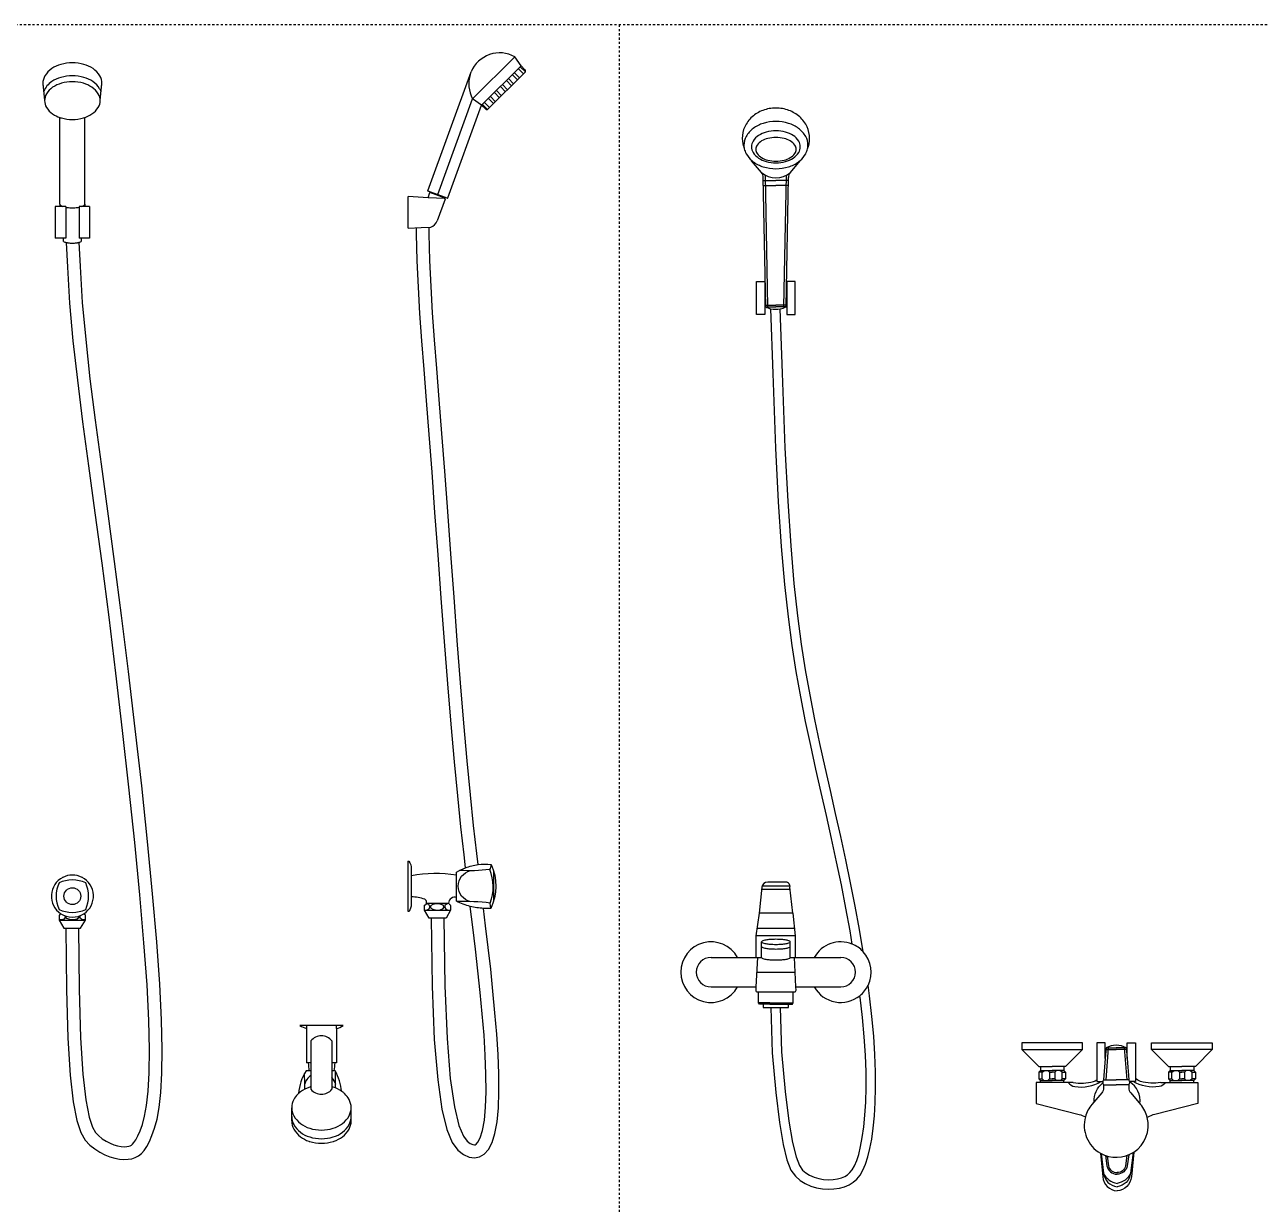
# Model space of a CAD drawing. Header units: inches. Extents: x -292 to 2932, y -132 to 3398.
# Drawn here: x 547.8 to 605.6, y 1111.6 to 1166.7 of the extents above; entities that cross this region are included whole.
import ezdxf

# ---------------------------------------------------------------- set-up
doc = ezdxf.new("R2010")
doc.units = ezdxf.units.IN
doc.header["$MEASUREMENT"] = 0
doc.linetypes.add('DASHDOT2', pattern=[0.5, 0.25, -0.125, 0, -0.125])

# ---------------------------------------------------------------- blocks, each defined once
blk = doc.blocks.new('showerheads_and_shower_faucets')
at = {"color": 18, "linetype": 'DASHDOT2', "true_color": 0x000000, "transparency": 33554541}
for p, q in [((7423.1, 4796.1), (924.4, 4796.1)), ((5115.3, 3386.4), (5115.3, 4796.1))]:
    blk.add_line(p, q, dxfattribs=at)
at = {"color": 18, "true_color": 0x000000, "transparency": 33554541}
for p, q in [((4940.7, 4708.2), (4990.8, 4758)), ((4998.3, 4747.2), (4990.8, 4758)), ((4887.6, 4599), (4939, 4740.1)), ((4951.5, 4700.7), (4998.3, 4747.2)), ((4990.3, 4739.2), (4996.5, 4733)), ((5001.2, 4737.7), (4995.1, 4743.9)), ((4997.4, 4746.3), (5003.6, 4740.1)), ((4998.3, 4747.2), (5002.7, 4742.7)), ((5001.2, 4737.7), (5003.6, 4740.1)), ((4430.5, 4726.5), (4432.6, 4706)), ((4498.6, 4706), (4500.7, 4726.5)), ((4960.9, 4697.7), (5001.2, 4737.7)), ((4976.1, 4725.1), (4982.3, 4718.9)), ((4987, 4723.6), (4980.8, 4729.8)), ((4983.2, 4732.2), (4989.4, 4725.9)), ((4994.1, 4730.6), (4987.9, 4736.9)), ((4965.7, 4702.4), (4959.5, 4708.6)), ((4961.9, 4711), (4968, 4704.7)), ((4972.8, 4709.4), (4966.6, 4715.7)), ((4969, 4718), (4975.2, 4711.8)), ((4979.9, 4716.5), (4973.7, 4722.7)), ((4899.3, 4594.4), (4940.7, 4708.2)), ((4911.2, 4590.5), (4951.3, 4700.8)), ((4951.5, 4700.7), (4940.7, 4708.2)), ((4951.5, 4700.7), (4955.9, 4696.2)), ((4958.5, 4695.3), (4952.4, 4701.5)), ((4954.7, 4703.9), (4960.9, 4697.7)), ((4960.9, 4697.7), (4958.5, 4695.3)), ((4450.7, 4583.1), (4450.7, 4686)), ((4480.4, 4583.1), (4480.4, 4686)), ((5283.7, 4620.7), (5271.9, 4634.5)), ((5318, 4620.7), (5329.8, 4634.5)), ((4864.1, 4554.4), (4864.1, 4592)), ((4888.1, 4590.7), (4864.1, 4592)), ((4891, 4597.4), (4887.9, 4598.5)), ((4888.1, 4590.7), (4890, 4596.9)), ((4890, 4596.9), (4891, 4597.4)), ((4908, 4590.3), (4890, 4596.9)), ((4907.5, 4591.4), (4891, 4597.4)), ((4907.5, 4591.4), (4908, 4590.3)), ((4910.7, 4590.2), (4907.5, 4591.4)), ((4450.7, 4580.3), (4445, 4580.3)), ((4445, 4580.3), (4445, 4542.7)), ((4450.7, 4583.1), (4450.7, 4580.3)), ((4457.7, 4580.3), (4450.7, 4580.3)), ((4457.7, 4580.3), (4457.7, 4542.7)), ((4480.4, 4580.3), (4473.5, 4580.3)), ((4473.5, 4580.3), (4473.5, 4542.7)), ((4480.4, 4583.1), (4480.4, 4580.3)), ((4486.1, 4580.3), (4480.4, 4580.3)), ((4486.1, 4580.3), (4486.1, 4542.7)), ((4907.7, 4589.7), (4888.1, 4590.7)), ((4908, 4589.1), (4898.6, 4563.3)), ((4908, 4590.3), (4907.7, 4589.7)), ((4864.1, 4554.4), (4879.8, 4555.2)), ((4879.8, 4555.2), (4891, 4555.8)), ((4891, 4555.8), (4891, 4555.8)), ((4454.9, 4542.7), (4445, 4542.7)), ((4454.9, 4538.9), (4454.9, 4542.7)), ((4457.7, 4542.7), (4454.9, 4542.7)), ((4476.2, 4542.7), (4473.5, 4542.7)), ((4476.2, 4542.7), (4476.2, 4538.9)), ((4486.1, 4542.7), (4476.2, 4542.7)), ((4914.5, 3744.5), (4883.7, 3744.5)), ((4912.4, 3752.8), (4885.9, 3752.8)), ((5320.8, 3741.2), (5280.8, 3741.2)), ((4453, 3733.2), (4450, 3733.3)), ((4450.2, 3732.8), (4480.9, 3732.8)), ((4455.6, 3734.3), (4453, 3733.2)), ((4457, 3736.3), (4455.6, 3734.3)), ((4456.8, 3738), (4457, 3736.3)), ((4457.6, 3737), (4458, 3737.6)), ((4458.9, 3735), (4457.6, 3737)), ((4462.4, 3733.6), (4458.9, 3735)), ((4467, 3733.3), (4462.4, 3733.6)), ((4471.2, 3734.2), (4467, 3733.3)), ((4473.8, 3736), (4471.2, 3734.2)), ((4473.8, 3738.1), (4473.8, 3736)), ((4474.6, 3737.5), (4475.1, 3738.3)), ((4475.3, 3735.1), (4474.6, 3737.5)), ((4477.8, 3733.5), (4475.3, 3735.1)), ((4481.1, 3733.2), (4477.8, 3733.5)), ((4743.4, 3607.7), (4743.4, 3604.5)), ((4743.4, 3604.5), (4743.4, 3563.7)), ((4779.2, 3604.3), (4779.2, 3607.7)), ((4779.2, 3604.3), (4779.2, 3563.7)), ((4748.8, 3589.7), (4748.8, 3563.7)), ((4773.8, 3589.7), (4773.8, 3563.7)), ((4745.6, 3563.7), (4743.4, 3563.7)), ((4748.8, 3563.7), (4745.6, 3563.7)), ((4748.8, 3563.7), (4748.8, 3562.8)), ((4748.8, 3562.8), (4748.8, 3535.1)), ((4777, 3563.7), (4773.8, 3563.7)), ((4773.8, 3563.7), (4773.8, 3562.8)), ((4773.8, 3562.8), (4773.8, 3535.1)), ((4779.2, 3563.7), (4777, 3563.7)), ((4748.8, 3535.1), (4748.8, 3532.2)), ((4773.8, 3535.1), (4773.8, 3532.2)), ((4726, 3494.6), (4726, 3510.3)), ((4796.6, 3494.6), (4796.6, 3510.3))]:
    blk.add_line(p, q, dxfattribs=at)
for points in [[(4500.3, 4722.9, 0.050568), (4500.7, 4726.5, 0.138009), (4498.1, 4735.6, 0.10705), (4490.1, 4744, 0.080663), (4479.3, 4749, 0.068531), (4465.6, 4750.9, 0.068531), (4451.9, 4749, 0.080663), (4441.1, 4744, 0.10705), (4433.1, 4735.6, 0.138009), (4430.5, 4726.5, 0.138009)], [(4430.5, 4726.5, 0.050568), (4430.8, 4722.9, 0.10705)], [(4499.7, 4716.6, 0.057489), (4498, 4720.2, 0.10705), (4490, 4728.6, 0.080663), (4479.2, 4733.6, 0.068531), (4465.6, 4735.5, 0.068531), (4451.9, 4733.6, 0.080663), (4441.1, 4728.6, 0.141547), (4431.5, 4716.9, 0.138009)], [(4498.6, 4706, 0.138009), (4496.3, 4714.1, 0.10705), (4488.9, 4721.8, 0.080663), (4478.7, 4726.6, 0.068531), (4465.6, 4728.4, 0.068531), (4452.5, 4726.6, 0.080663), (4442.2, 4721.8, 0.10705), (4434.8, 4714.1, 0.138009), (4432.6, 4706, 0.138009)], [(4432.6, 4706, 0.138009), (4434.8, 4697.9, 0.10705), (4442.2, 4690.2, 0.067514), (4450.7, 4686, 0.068531)], [(4478.7, 4685.4, 0.080663), (4488.9, 4690.2, 0.10705), (4496.3, 4697.9, 0.138009), (4498.6, 4706, 0.138009)], [(5300.8, 4697.2, 0.089446), (5285.3, 4694.4, 0.094273), (5272.6, 4686.7, 0.102013), (5263.8, 4674.8, 0.108254), (5260.8, 4661.2, 0.098596), (5263.3, 4648.8, 0.102013)], [(5338.4, 4648.8, 0.098596), (5340.8, 4661.2, 0.108254), (5337.9, 4674.8, 0.102013), (5329.1, 4686.7, 0.094273), (5316.3, 4694.4, 0.089446), (5300.8, 4697.2, 0.089446)], [(4450.7, 4686, 0.013078), (4452.5, 4685.4, 0.068531), (4465.6, 4683.6, 0.068531), (4478.7, 4685.4, 0.080663)], [(5300.8, 4681.2, 0.074193), (5285.8, 4679, 0.084902), (5274, 4673, 0.10631), (5265.5, 4663.4, 0.128734), (5262.8, 4653.2, 0.053663), (5263.3, 4648.8, 0.087132)], [(5338.4, 4648.8, 0.053663), (5338.8, 4653.2, 0.128734), (5336.2, 4663.4, 0.10631), (5327.7, 4673, 0.084902), (5315.8, 4679, 0.074193), (5300.8, 4681.2, 0.074193)], [(5263.3, 4648.8, 0.074557), (5265.5, 4643, 0.087132), (5272.2, 4634.8, 0.084902)], [(5329.5, 4634.8, 0.087132), (5336.2, 4643, 0.074557), (5338.4, 4648.8, 0.128734)], [(5272.2, 4634.8, 0.019001), (5274, 4633.4, 0.084902), (5285.8, 4627.4, 0.074193), (5300.8, 4625.2, 0.074193), (5315.8, 4627.4, 0.084902), (5327.7, 4633.4, 0.019001), (5329.5, 4634.8, 0.128734)], [(4450.7, 4583.1, 0.243841), (4451.4, 4581.8, 0.065409), (4454.2, 4580.3, 0.040962)], [(4457.7, 4579.4, 0.016504), (4459.5, 4579.1, 0.030104), (4465.6, 4578.7, 0.030104), (4471.7, 4579.1, 0.016504), (4473.5, 4579.4, 0.082679)], [(4476.9, 4580.3, 0.065409), (4479.8, 4581.8, 0.243841), (4480.4, 4583.1, 0.243841)], [(4454.9, 4538.9, 0.049879), (4456.7, 4538.1, 0.023094), (4458.5, 4537.6, 0.009243)], [(4458.5, 4537.6, 0.006381), (4459, 4537.5, 0.009243), (4459.8, 4537.3, 0.00849), (4460.4, 4537.2, 0.035198), (4465.6, 4536.9, 0.035198), (4470.7, 4537.2, 0.001941), (4470.9, 4537.2, 0.015793), (4472.1, 4537.5, 0.019442), (4473.7, 4537.9, 0.049879)], [(4473.7, 4537.9, 0.010032), (4474.4, 4538.1, 0.049879), (4476.2, 4538.9, 0.22377)], [(4863.9, 3802.9), (4865, 3802.9, -0.162879), (4868, 3793.9), (4868, 3785.7, -0.109082)], [(4947.2, 3799, -0.058082), (4962.6, 3799.2, -0.227539), (4962.3, 3746.8, -0.027225), (4953.5, 3746.9, 0.237182)], [(4962.3, 3746.8), (4961.4, 3753.3, 0.19739), (4961.1, 3793.1, 0.237523), (4962.6, 3799.2, 4.093561)], [(4868, 3785.7), (4868, 3760.4, -0.109082)], [(4921.7, 3786.4), (4921.7, 3790, -0.044936), (4932.4, 3795.2, -0.227539)], [(4921.7, 3760.4), (4921.7, 3786.4, -0.161895)], [(4938.1, 3754.8, -0.777326), (4938.1, 3791.8, 7.981732)], [(4961.1, 3793.1, -0.051794), (4925.1, 3792, -42.430898)], [(4932.4, 3795.2, -0.057644), (4947.2, 3799, -0.227539)], [(5320.8, 3741.2), (5317.5, 3772, 0.449063), (5312.6, 3778.2), (5291.1, 3778.2, 0.383012), (5284.2, 3772), (5280.8, 3741.2)], [(4868, 3760.4), (4868, 3751.6, -0.109082), (4865.4, 3743.4), (4864.1, 3743.4)], [(4891.5, 3735.3), (4889.3, 3735.3), (4883.6, 3744.8), (4883.6, 3750.6, 0.673007), (4883.9, 3757.8, 0.077319), (4868, 3760.7, 1.008506)], [(4921.6, 3760, 0.476676), (4912.1, 3753.2, -0.026052), (4914.6, 3750.2), (4914.6, 3744.8), (4909.2, 3735.3), (4906.7, 3735.3)], [(4921.7, 3755.4), (4921.7, 3760.4, -0.161895)], [(4938, 3749.3, -0.053692), (4921.7, 3755.4, 0.237182)], [(4451.7, 3740.6, 0.017877), (4450, 3738.5), (4450, 3733.1), (4455.5, 3723.6), (4458, 3723.6)], [(4961.4, 3753.3, 0.034234), (4923.3, 3755, 135.175436)], [(4953.5, 3746.9, -0.048641), (4938, 3749.3, 0.237182)], [(4473.1, 3723.6), (4475.4, 3723.6), (4481.1, 3733.1), (4481.1, 3738.9, -0.163989), (4479.1, 3740.4, -0.077319)], [(5283.8, 3701.7, 0.300605), (5284.4, 3700.9, 0.057081), (5288.8, 3699.6, 0.025432), (5293.8, 3699, 0.018244), (5300.8, 3698.7, 0.018244), (5307.9, 3699, 0.025432), (5312.9, 3699.6, 0.057081), (5317.3, 3700.9, 0.300605), (5317.8, 3701.7, 0.300605)], [(5278.8, 3688.7), (5277.1, 3653.7, 0.428563)], [(5283.8, 3688.7, 0.300605), (5284.4, 3687.9, 0.057081), (5288.8, 3686.6, 0.025432), (5293.8, 3686, 0.018244), (5300.8, 3685.7, 0.018244), (5307.9, 3686, 0.025432), (5312.9, 3686.6, 0.057081), (5317.3, 3687.9, 0.300605), (5317.8, 3688.7, 0.300605)], [(5277.1, 3653.7), (5276.9, 3649.8, 0.428563), (5278.9, 3647.7), (5280.1, 3647.7, 0.428563)], [(5321.5, 3647.7), (5322.7, 3647.7, 0.428563), (5324.7, 3649.8), (5324.6, 3653.7)], [(5280.1, 3647.7), (5321.5, 3647.7, 0.428563)], [(4735.7, 3607.7, 0.077689), (4743.4, 3604.5)], [(4779.2, 3604.3, 0.114656), (4786.9, 3607.7, -2.040379)], [(4746.7, 3554.2), (4743, 3554.2, 0.109472), (4733.9, 3527, 0.086388)], [(4741.4, 3532.2, 0.02661), (4741.1, 3550.8, 42.430898)], [(4745.6, 3563.7, 0.011754), (4746.5, 3554.2, 0.871529)], [(4748.8, 3554.2), (4746.7, 3554.2, 0.161895)], [(4776.1, 3554.2), (4773.8, 3554.2, 0.161895)], [(4777, 3563.7, -0.011754), (4776.1, 3554.2, -0.871529)], [(4777.7, 3554.2), (4776.1, 3554.2, 0.161895)], [(4785.4, 3529.7, 0.079947), (4777.7, 3554.2, -0.237182)], [(4778.2, 3533.6, -0.017041), (4778.1, 3552.6, -135.175436)], [(4748.8, 3535.1, 0.007696), (4747.4, 3534.7, 0.085827), (4736.3, 3529.1, 0.02845), (4733.9, 3527, 0.126727)], [(4748.8, 3548.7, 0.178938), (4741.3, 3537.8, -7.981732)], [(4778.2, 3537.8, 0.122998), (4773.8, 3546, -7.981732)], [(4785.4, 3529.7, 0.078791), (4775.2, 3534.7, 0.007696), (4773.8, 3535.1, 0.075508)], [(5614.8, 3540.4), (5609.8, 3540.4), (5609.8, 3515.4), (5660.8, 3502.4, -0.061212), (5668.2, 3499.5)], [(5647.8, 3540.4, 0.205258), (5655.8, 3535.4, 0.17421), (5686.8, 3541.4, 5.029097)], [(5653.8, 3540.4, 0.124787), (5677.8, 3541.4, 0.092327), (5681.8, 3543.5, -0.091285)], [(5689.8, 3537.4), (5689.8, 3533.7, -0.178333), (5687.7, 3527.9), (5675.9, 3514.1)], [(5678.6, 3517.2, -0.243181), (5688.9, 3539.7, -0.987421)], [(5719.8, 3537.4), (5719.8, 3533.7, 0.178333), (5722, 3527.9), (5733.8, 3514.1)], [(5732.9, 3515.1, 0.288752), (5720.8, 3541.1, 0.987421)], [(5763.8, 3540.4, -0.205258), (5755.8, 3535.4, -0.17421), (5724.8, 3541.4, -5.029097)], [(5757.8, 3540.4, -0.124787), (5733.8, 3541.4, -0.150148), (5727.8, 3545.4, 0.115053)], [(5796.8, 3540.4), (5801.8, 3540.4), (5801.8, 3515.4), (5750.8, 3502.4, 0.07678), (5741.7, 3498.5)], [(4733.9, 3527, 0.011783), (4732.9, 3526, 0.065531), (4728.5, 3520, 0.126727), (4726, 3510.3, 0.126727)], [(4796.6, 3510.3, 0.126727), (4794.1, 3520, 0.075666), (4788.9, 3526.8, 0.030149), (4786.3, 3529.1, 0.006989), (4785.4, 3529.7, 0.007696)], [(4726, 3510.3, 0.126727), (4728.5, 3500.6, 0.106057), (4736.3, 3491.6, 0.085827), (4747.4, 3485.9, 0.075508), (4761.3, 3483.8, 0.075508), (4775.2, 3485.9, 0.085827), (4786.3, 3491.6, 0.106057), (4794.1, 3500.6, 0.126727), (4796.6, 3510.3, 0.126727)], [(4796.5, 3508.8, 0.018272), (4796.6, 3510.3, 0.126727)], [(4726, 3499.9, 0.126727), (4728.5, 3490.2, 0.106057), (4736.3, 3481.1, 0.085827), (4747.4, 3475.5, 0.075508), (4761.3, 3473.4, 0.075508), (4775.2, 3475.5, 0.085827), (4786.3, 3481.1, 0.106057), (4794.1, 3490.2, 0.126727), (4796.6, 3499.9, 0.126727)], [(4726, 3494.6, 0.126727), (4728.5, 3484.9, 0.106057), (4736.3, 3475.8, 0.07797), (4746.3, 3470.5, 0.007804), (4747.4, 3470.2, 0.075508), (4761.3, 3468.1, 0.075508), (4775.2, 3470.2, 0.007804), (4776.3, 3470.5, 0.07797), (4786.3, 3475.8, 0.106057), (4794.1, 3484.9, 0.126727), (4796.6, 3494.6, 0.126727)], [(5686.1, 3456.3), (5688.8, 3428.4, 0.359112), (5705.8, 3411.4, 1.248591)], [(5687, 3455.9), (5689.8, 3432.4, 0.344513), (5705.8, 3416.4, 3.310047)], [(5692.2, 3453.5), (5693.8, 3441.4, 0.389882), (5705.8, 3431.4, 1.370383)], [(5694.2, 3452.9), (5695.8, 3441.4, 0.398282), (5705.8, 3433.4, 1.476767)], [(5725.6, 3457.6), (5722.8, 3428.4, -0.359112), (5705.8, 3411.4, -1.248591)], [(5724.9, 3457.1), (5721.8, 3432.4, -0.344513), (5705.8, 3416.4, -3.310047)], [(5719.6, 3454.4), (5717.8, 3441.4, -0.389882), (5705.8, 3431.4, -1.370383)], [(5717.5, 3453.6), (5715.8, 3441.4, -0.398282), (5705.8, 3433.4, -1.476767)], [(5689.8, 3432.4, 0.247571), (5705.8, 3420.4, 5.416047)], [(5721.8, 3432.4, -0.247571), (5705.8, 3420.4, -5.416047)]]:
    blk.add_lwpolyline(points, format="xyb", dxfattribs=at)
for points in [[(5300.8, 4670.2, 0.066347), (5289.3, 4668.7, 0.078914), (5280.3, 4664.6, 0.107162), (5273.8, 4658, 0.141884), (5271.8, 4651.2, 0.141884), (5273.8, 4644.4, 0.107162), (5280.3, 4637.8, 0.078914), (5289.3, 4633.7, 0.066347), (5300.8, 4632.2, 0.066347), (5312.4, 4633.7, 0.078914), (5321.4, 4637.8, 0.107162), (5327.9, 4644.4, 0.141884), (5329.8, 4651.2, 0.141884), (5327.9, 4658, 0.107162), (5321.4, 4664.6, 0.078914), (5312.4, 4668.7, 0.066347)], [(5300.8, 4662.2, 0.05934), (5291.2, 4661.1, 0.072877), (5283.9, 4658.1, 0.106718), (5278.4, 4653.1, 0.155603), (5276.8, 4648.2, 0.155603), (5278.4, 4643.3, 0.106718), (5283.9, 4638.3, 0.072877), (5291.2, 4635.3, 0.05934), (5300.8, 4634.2, 0.05934), (5310.5, 4635.3, 0.072877), (5317.8, 4638.3, 0.106718), (5323.3, 4643.3, 0.155603), (5324.8, 4648.2, 0.155603), (5323.3, 4653.1, 0.106718), (5317.8, 4658.1, 0.072877), (5310.5, 4661.1, 0.05934)], [(5283.8, 3707.2, 0.300605), (5284.4, 3706.4, 0.057081), (5288.8, 3705.1, 0.025432), (5293.8, 3704.5, 0.018244), (5300.8, 3704.2, 0.018244), (5307.9, 3704.5, 0.025432), (5312.9, 3705.1, 0.057081), (5317.3, 3706.4, 0.300605), (5317.8, 3707.2, 0.300605), (5317.3, 3708, 0.057081), (5312.9, 3709.3, 0.025432), (5307.9, 3709.9, 0.018244), (5300.8, 3710.2, 0.018244), (5293.8, 3709.9, 0.025432), (5288.8, 3709.3, 0.057081), (5284.4, 3708, 0.300605)]]:
    blk.add_lwpolyline(points, format="xyb", close=True, dxfattribs=at)
for points in [[(5288.8, 4461.2), (5285.8, 4614.9)], [(5285.8, 4611.2), (5300.8, 4611.2)], [(5291.3, 4461.3), (5288.3, 4617.5)], [(5315.8, 4611.2), (5300.8, 4611.2)], [(5310.3, 4461.3), (5313.4, 4617.5)], [(5312.8, 4461.2), (5315.8, 4614.9)], [(5285.8, 4605.2), (5300.8, 4605.2)], [(5315.8, 4605.2), (5300.8, 4605.2)], [(4932.4, 3795.2), (4930.6, 3810.4), (4926.9, 3843.8), (4923.1, 3880.4), (4919.2, 3920.9), (4915.3, 3965.6), (4911.4, 4013.7), (4907.5, 4064), (4903.6, 4115.4), (4899.8, 4166.7), (4896.1, 4217), (4892.6, 4264.9), (4889.2, 4309.5), (4886, 4349.9), (4883.1, 4386.8), (4880.5, 4420.9), (4878.2, 4453.2), (4876.4, 4484.5), (4875, 4515.7), (4874.1, 4547.7), (4874, 4554.9)], [(4947.2, 3799), (4945.7, 3812.2), (4942, 3845.4), (4938.2, 3881.9), (4934.3, 3922.3), (4930.4, 3966.9), (4926.5, 4014.9), (4922.6, 4065.1), (4918.7, 4116.5), (4914.9, 4167.8), (4911.2, 4218.1), (4907.7, 4266.1), (4904.3, 4310.7), (4901.1, 4351.1), (4898.2, 4387.9), (4895.6, 4422), (4893.3, 4454.1), (4891.5, 4485.3), (4890.1, 4516.3), (4889.2, 4548), (4889.2, 4555.7)], [(4457.8, 3723.6), (4458.5, 3650.8), (4460.2, 3592.7), (4462.9, 3548.9), (4466.4, 3517.2), (4470.7, 3495.2), (4475.5, 3480.9), (4480.8, 3471.9), (4486.4, 3465.9), (4492.2, 3461.3), (4498.2, 3457.4), (4504.2, 3454.3), (4510.1, 3452), (4515.9, 3450.3), (4521.5, 3449.3), (4526.8, 3448.9), (4531.7, 3449), (4536.2, 3449.7), (4540.3, 3451), (4544.1, 3453), (4547.5, 3455.8), (4550.8, 3459.6), (4554, 3464.4), (4557, 3470.3), (4560.1, 3477.4), (4563.1, 3486), (4566.1, 3496.8), (4568.6, 3510.6), (4570.6, 3528.5), (4571.9, 3551.1), (4572.3, 3579.5), (4571.5, 3614.5), (4569.3, 3656.9), (4565.7, 3707.2), (4560.8, 3764.3), (4554.8, 3826.5), (4547.9, 3892.3), (4540.3, 3960), (4532.3, 4028), (4524.1, 4094.8), (4515.8, 4158.8), (4507.8, 4218.6), (4500.2, 4274.4), (4493.1, 4326.7), (4486.9, 4375.8), (4481.8, 4422.3), (4477.8, 4466.5), (4475.3, 4508.9), (4473.7, 4537.9)], [(4473, 3723.6), (4473.6, 3651.1), (4475.3, 3593.4), (4478, 3550.2), (4481.4, 3519.5), (4485.4, 3499.1), (4489.4, 3487.2), (4493, 3481), (4496.7, 3477.1), (4501.1, 3473.5), (4505.8, 3470.5), (4510.4, 3468.1), (4515, 3466.3), (4519.3, 3465.1), (4523.4, 3464.3), (4527.2, 3464), (4530.4, 3464.1), (4532.8, 3464.5), (4534.4, 3465), (4535.6, 3465.7), (4537, 3466.8), (4538.7, 3468.8), (4540.9, 3472), (4543.3, 3476.7), (4546, 3482.9), (4548.7, 3490.5), (4551.3, 3500.1), (4553.6, 3512.9), (4555.5, 3529.8), (4556.8, 3551.7), (4557.1, 3579.4), (4556.3, 3613.9), (4554.2, 3656), (4550.6, 3706), (4545.7, 3762.9), (4539.7, 3825), (4532.8, 3890.7), (4525.3, 3958.3), (4517.3, 4026.2), (4509.1, 4092.9), (4500.8, 4156.8), (4492.8, 4216.6), (4485.2, 4272.4), (4478.1, 4324.8), (4471.9, 4374.1), (4466.7, 4420.8), (4462.7, 4465.4), (4460.2, 4508.3), (4458.5, 4537.6)], [(5287.8, 4452.2), (5277.8, 4452.2), (5277.8, 4491.2), (5287.9, 4491.2)], [(5287.8, 4490.9), (5287.8, 4452.2)], [(5313.8, 4452.2), (5323.8, 4452.2), (5323.8, 4491.2), (5313.7, 4491.2)], [(5313.8, 4490.9), (5313.8, 4452.2)], [(5288.8, 4463.2), (5300.8, 4463.2)], [(5288.8, 4461.2), (5300.8, 4461.2)], [(5312.8, 4463.2), (5300.8, 4463.2)], [(5312.8, 4461.2), (5300.8, 4461.2)], [(5391.4, 3704.5), (5388.8, 3720.1), (5383.8, 3747.3), (5378.5, 3774.8), (5372.8, 3802.4), (5366.8, 3829.8), (5360.7, 3857.2), (5354.5, 3884.6), (5348.2, 3912.4), (5342.1, 3940.4), (5336.1, 3969), (5330.4, 3998.2), (5325, 4028.1), (5320.1, 4059.2), (5315.6, 4093.1), (5311.4, 4131.5), (5307.5, 4176.5), (5303.9, 4229.8), (5300.6, 4293.3), (5297.4, 4382), (5294.7, 4458.9)], [(5404.4, 3695.5), (5399.9, 3722), (5394.9, 3749.4), (5389.5, 3777.1), (5383.8, 3804.7), (5377.8, 3832.2), (5371.7, 3859.6), (5365.5, 3887.1), (5359.2, 3914.8), (5353.1, 3942.8), (5347.1, 3971.2), (5341.5, 4000.3), (5336.1, 4030), (5331.2, 4060.8), (5326.8, 4094.4), (5322.6, 4132.6), (5318.8, 4177.3), (5315.2, 4230.4), (5311.8, 4293.8), (5308.6, 4382.4), (5306, 4458.7)], [(4864.1, 3743.4), (4864.1, 3802.9)], [(4966, 3756.3), (4966, 3790.3)], [(5317.6, 3773.2), (5284.4, 3773.2)], [(5317.8, 3769.2), (5283.9, 3769.2)], [(4891.5, 3735.3), (4892.6, 3654.5), (4895.3, 3591.3), (4899.3, 3543.4), (4904.3, 3508.6), (4910.1, 3484.6), (4916.5, 3469.1), (4923.2, 3459.9), (4930, 3454.7), (4936.6, 3451.7), (4943, 3450.7), (4949, 3451.8), (4954.6, 3455), (4959.5, 3460.7), (4963.8, 3468.9), (4967.2, 3479.8), (4969.8, 3493.4), (4971.3, 3510), (4972, 3529.1), (4971.8, 3550.4), (4970.9, 3573.4), (4969.4, 3597.7), (4967.3, 3622.9), (4964.9, 3648.7), (4962.2, 3674.6), (4959.2, 3700.3), (4956, 3726.3), (4953.5, 3746.9)], [(4906.7, 3735.3), (4907.8, 3655), (4910.4, 3592.3), (4914.3, 3545.1), (4919.2, 3511.5), (4924.5, 3489.3), (4929.8, 3476.5), (4934.1, 3470.6), (4937.7, 3467.8), (4941, 3466.4), (4942.9, 3466.1), (4943.7, 3466.2), (4944.8, 3466.8), (4946.9, 3469.3), (4949.7, 3474.7), (4952.5, 3483.4), (4954.8, 3495.5), (4956.2, 3510.9), (4956.8, 3529.3), (4956.6, 3550), (4955.7, 3572.6), (4954.3, 3596.6), (4952.2, 3621.6), (4949.8, 3647.2), (4947.1, 3672.9), (4944.1, 3698.5), (4941, 3724.5), (4938, 3749.3)], [(5280.8, 3741.2), (5276.8, 3714.2), (5276.8, 3688.7)], [(5320.8, 3741.2), (5323.8, 3714.2), (5323.8, 3688.7)], [(4906.7, 3735.3), (4891.5, 3735.3)], [(4458, 3723.6), (4473.1, 3723.6)], [(5323.8, 3714.2), (5276.8, 3714.2)], [(5322.8, 3723.2), (5278.2, 3723.2)], [(5283.8, 3688.7), (5283.8, 3707.2)], [(5317.8, 3688.7), (5317.8, 3707.2)], [(5223.8, 3688.7), (5255.3, 3688.7)], [(5255.3, 3688.7), (5276.8, 3688.7)], [(5276.8, 3688.7), (5283.8, 3688.7)], [(5317.8, 3688.7), (5322.8, 3688.7)], [(5324.6, 3653.7), (5322.8, 3688.7)], [(5322.8, 3688.7), (5346.4, 3688.7)], [(5346.4, 3688.7), (5377.8, 3688.7)], [(5278.8, 3671.2), (5322.8, 3671.2)], [(5223.8, 3653.7), (5255.3, 3653.7)], [(5255.3, 3653.7), (5276.8, 3653.7)], [(5294.7, 3629.2), (5296.2, 3575.6), (5300.6, 3528.4), (5305, 3492.6), (5309.4, 3466.5), (5313.9, 3448.3), (5318.7, 3436.3), (5323.9, 3428.8), (5329.5, 3423.9), (5335.6, 3420.2), (5342.2, 3417.3), (5349, 3415.3), (5356, 3414), (5362.9, 3413.6), (5369.7, 3413.8), (5376.2, 3414.8), (5382.2, 3416.4), (5387.6, 3418.6), (5392.5, 3421.7), (5396.9, 3425.5), (5400.8, 3430.3), (5404.2, 3436.3), (5407.3, 3443.4), (5410, 3451.8), (5412.4, 3461.7), (5414.5, 3473.1), (5416.3, 3486.1), (5417.8, 3500.6), (5418.7, 3516.5), (5419.2, 3534), (5419.1, 3553), (5418.4, 3573.4), (5417, 3595.3), (5414.8, 3618.6), (5412, 3643.1), (5410.3, 3655.6)], [(5324.8, 3653.7), (5346.4, 3653.7)], [(5346.4, 3653.7), (5377.8, 3653.7)], [(5285.8, 3633.4), (5281.2, 3633.4), (5280.1, 3634.6), (5280.1, 3647.7)], [(5306, 3629.2), (5307.4, 3576.6), (5311.8, 3529.6), (5316.1, 3494.2), (5320.4, 3468.8), (5324.7, 3451.8), (5328.7, 3441.7), (5332.4, 3436.3), (5336.2, 3433), (5340.8, 3430.2), (5346.1, 3427.9), (5351.6, 3426.3), (5357.4, 3425.2), (5363.1, 3424.8), (5368.7, 3425.1), (5373.9, 3425.8), (5378.6, 3427.1), (5382.5, 3428.7), (5385.8, 3430.7), (5388.7, 3433.3), (5391.4, 3436.7), (5394.1, 3441.4), (5396.7, 3447.4), (5399.1, 3454.9), (5401.4, 3464.1), (5403.4, 3475), (5405.2, 3487.4), (5406.5, 3501.5), (5407.5, 3517), (5407.9, 3534.1), (5407.9, 3552.7), (5407.1, 3572.8), (5405.7, 3594.4), (5403.6, 3617.4), (5400.8, 3641.7), (5400.6, 3643.3)], [(5315.8, 3633.4), (5320.4, 3633.4), (5321.5, 3634.6), (5321.5, 3647.7)], [(5293.8, 3634.6), (5280.1, 3634.6)], [(5285.8, 3633.4), (5285.8, 3629.2), (5294.7, 3629.2)], [(5293.8, 3633.4), (5285.8, 3633.4)], [(5293.8, 3634.6), (5321.5, 3634.6)], [(5293.8, 3633.4), (5315.8, 3633.4)], [(5294.7, 3629.2), (5306, 3629.2)], [(5306, 3629.2), (5315.8, 3629.2), (5315.8, 3633.4)], [(4786.9, 3607.7), (4735.7, 3607.7)], [(5606.8, 3587.4), (5592.8, 3587.4), (5592.8, 3579.4)], [(5592.8, 3579.4), (5612.8, 3559.4), (5614.8, 3559.4)], [(5592.8, 3579.4), (5664.8, 3579.4)], [(5627.8, 3587.4), (5606.8, 3587.4)], [(5664.8, 3579.4), (5664.8, 3587.4), (5627.8, 3587.4)], [(5664.8, 3579.4), (5644.8, 3559.4), (5642.8, 3559.4)], [(5691.8, 3587.4), (5681.8, 3587.4), (5681.8, 3543.5)], [(5691.8, 3568.7), (5691.8, 3587.4)], [(5692.8, 3581.4), (5691.8, 3568.7)], [(5695.3, 3581.3), (5692.3, 3543.3)], [(5692.8, 3581.4), (5704.8, 3581.4)], [(5692.8, 3579.4), (5704.8, 3579.4)], [(5716.8, 3581.4), (5704.8, 3581.4)], [(5716.8, 3579.4), (5704.8, 3579.4)], [(5714.3, 3581.3), (5717.3, 3543.3)], [(5716.8, 3581.4), (5717.8, 3568.7)], [(5717.8, 3568.7), (5717.8, 3587.4)], [(5717.8, 3587.4), (5727.8, 3587.4), (5727.8, 3545.4)], [(5746.8, 3579.4), (5746.8, 3587.4), (5783.8, 3587.4)], [(5746.8, 3579.4), (5766.8, 3559.4), (5768.8, 3559.4)], [(5818.8, 3579.4), (5746.8, 3579.4)], [(5783.8, 3587.4), (5804.8, 3587.4)], [(5818.8, 3579.4), (5798.8, 3559.4), (5796.8, 3559.4)], [(5804.8, 3587.4), (5818.8, 3587.4), (5818.8, 3579.4)], [(5691.8, 3568.7), (5689.8, 3543.4)], [(5717.8, 3568.7), (5719.8, 3543.4)], [(5614.8, 3554.4), (5612.8, 3552.4), (5612.8, 3544.4), (5614.8, 3542.4)], [(5612.8, 3544.4), (5616.8, 3544.4), (5616.8, 3552.4), (5612.8, 3552.4)], [(5614.8, 3559.4), (5614.8, 3554.4)], [(5614.8, 3559.4), (5628.8, 3559.4)], [(5614.8, 3554.4), (5628.8, 3554.4)], [(5616.8, 3552.4), (5619.8, 3554.4)], [(5623.8, 3554.4), (5625.8, 3552.4), (5625.8, 3544.4), (5623.8, 3542.4)], [(5625.8, 3552.4), (5628.8, 3552.4)], [(5642.8, 3559.4), (5628.8, 3559.4)], [(5642.8, 3554.4), (5628.8, 3554.4)], [(5631.8, 3552.4), (5628.8, 3552.4)], [(5633.8, 3554.4), (5631.8, 3552.4), (5631.8, 3544.4), (5633.8, 3542.4)], [(5640.8, 3552.4), (5637.8, 3554.4)], [(5644.8, 3544.4), (5640.8, 3544.4), (5640.8, 3552.4), (5644.8, 3552.4)], [(5642.8, 3559.4), (5642.8, 3554.4)], [(5642.8, 3554.4), (5644.8, 3552.4), (5644.8, 3544.4), (5642.8, 3542.4)], [(5768.8, 3554.4), (5766.8, 3552.4), (5766.8, 3544.4), (5768.8, 3542.4)], [(5766.8, 3544.4), (5770.8, 3544.4), (5770.8, 3552.4), (5766.8, 3552.4)], [(5768.8, 3559.4), (5782.8, 3559.4)], [(5768.8, 3559.4), (5768.8, 3554.4)], [(5768.8, 3554.4), (5782.8, 3554.4)], [(5770.8, 3552.4), (5773.8, 3554.4)], [(5777.8, 3554.4), (5779.8, 3552.4), (5779.8, 3544.4), (5777.8, 3542.4)], [(5779.8, 3552.4), (5782.8, 3552.4)], [(5796.8, 3559.4), (5782.8, 3559.4)], [(5796.8, 3554.4), (5782.8, 3554.4)], [(5785.8, 3552.4), (5782.8, 3552.4)], [(5787.8, 3554.4), (5785.8, 3552.4), (5785.8, 3544.4), (5787.8, 3542.4)], [(5794.8, 3552.4), (5791.8, 3554.4)], [(5798.8, 3544.4), (5794.8, 3544.4), (5794.8, 3552.4), (5798.8, 3552.4)], [(5796.8, 3559.4), (5796.8, 3554.4)], [(5796.8, 3554.4), (5798.8, 3552.4), (5798.8, 3544.4), (5796.8, 3542.4)], [(5614.8, 3540.4), (5614.8, 3542.4)], [(5614.8, 3542.4), (5628.8, 3542.4)], [(5642.8, 3540.4), (5614.8, 3540.4)], [(5616.8, 3544.4), (5618.8, 3542.4)], [(5625.8, 3544.4), (5628.8, 3544.4)], [(5631.8, 3544.4), (5628.8, 3544.4)], [(5642.8, 3542.4), (5628.8, 3542.4)], [(5640.8, 3544.4), (5638.8, 3542.4)], [(5642.8, 3540.4), (5642.8, 3542.4)], [(5653.8, 3540.4), (5642.8, 3540.4)], [(5681.8, 3543.5), (5681.8, 3541.4), (5688.9, 3541.4)], [(5689.8, 3543.4), (5704.8, 3543.4)], [(5689.8, 3537.4), (5704.8, 3537.4)], [(5719.8, 3543.4), (5704.8, 3543.4)], [(5719.8, 3537.4), (5704.8, 3537.4)], [(5727.8, 3545.4), (5727.8, 3541.4), (5720.7, 3541.4)], [(5757.8, 3540.4), (5768.8, 3540.4)], [(5768.8, 3542.4), (5782.8, 3542.4)], [(5768.8, 3540.4), (5768.8, 3542.4)], [(5768.8, 3540.4), (5796.8, 3540.4)], [(5770.8, 3544.4), (5772.8, 3542.4)], [(5779.8, 3544.4), (5782.8, 3544.4)], [(5785.8, 3544.4), (5782.8, 3544.4)], [(5796.8, 3542.4), (5782.8, 3542.4)], [(5794.8, 3544.4), (5792.8, 3542.4)], [(5796.8, 3540.4), (5796.8, 3542.4)]]:
    blk.add_lwpolyline(points, dxfattribs=at)
for points in [[(4883.6, 3744.9, 0), (4886.9, 3745.2, 0), (4889.4, 3746.8, 0), (4890.1, 3749.2, 0), (4888.7, 3751.4, 0), (4885.8, 3752.7, 0)], [(4907.1, 3748.7, 0), (4905.8, 3750.7, 0), (4902.2, 3752.1, 0), (4897.6, 3752.4, 0), (4893.4, 3751.5, 0), (4890.9, 3749.8, 0), (4890.9, 3747.7, 0), (4893.4, 3745.9, 0), (4897.6, 3745, 0), (4902.2, 3745.3, 0), (4905.8, 3746.7, 0), (4907.1, 3748.7, 0)], [(4912.5, 3752.8, 0), (4909.7, 3752, 0), (4907.9, 3750.2, 0), (4907.6, 3748, 0), (4909, 3746, 0), (4911.6, 3744.9, 0), (4914.6, 3745, 0)]]:
    blk.add_polyline3d(points, dxfattribs=at)
blk.add_circle((4465.6, 3761.5), 10, dxfattribs=at)
for centre, radius, start, end in [((4972.9, 4726), 36.7, 60.6926, 157.3706), ((5001, 4741), 2.51, 344.7915, 44.7915), ((4972.9, 4726), 36.7, 162.6294, 208.8903), ((4957.7, 4698), 2.51, 224.7915, 284.7915), ((5276.8, 4614.9), 9, 0, 40.4458), ((5300.8, 4640), 25.8, 228.3525, 311.6475), ((5324.8, 4614.9), 9, 139.5542, 180), ((4888, 4598.9), 0.418, 160, 250), ((4907.6, 4589.2), 0.418, 340, 86.9863), ((4910.8, 4590.6), 0.418, 250, 340), ((4886.9, 4567.6), 12.5, 289.1762, 340.0928), ((5300.8, 4483.7), 25.5, 241.9275, 256.1053), ((5300.8, 4483.7), 25.5, 281.6666, 298.0725), ((5300.8, 4483.7), 25.5, 256.1053, 281.6666), ((4465.6, 3761.5), 25, 62.7792, 117.2208), ((4896.9, 3634.2), 154.2, 80.7454, 100.7873), ((4465.6, 3761.5), 25, 117.2208, 236.4444), ((4484.4, 3761.5), 38.1, 155.4068, 204.5932), ((4465.6, 3742.6), 38.1, 65.4068, 114.5932), ((4465.6, 3761.5), 25, 117.2208, 119.1783), ((4465.6, 3761.5), 25, 302.7898, 62.7792), ((4465.6, 3761.5), 25, 60.3478, 62.7792), ((4446.8, 3761.5), 38.1, 335.4068, 24.5932), ((4465.6, 3780.3), 38.1, 245.4068, 294.5932), ((4465.6, 3761.5), 25, 236.4444, 302.7898), ((5223.8, 3671.2), 36, 29.0853, 330.9147), ((5377.8, 3671.2), 36, 67.8374, 150.9147), ((5377.8, 3671.2), 36, 42.5459, 67.8374), ((5223.8, 3671.2), 17.5, 90, 270), ((5377.8, 3671.2), 17.5, 270, 90), ((5377.8, 3671.2), 36, 334.2741, 42.5459), ((5377.8, 3671.2), 36, 209.0853, 309.159), ((5377.8, 3671.2), 36, 309.159, 334.2741), ((4761.3, 3579.4), 16.2, 39.4183, 140.5817), ((5704.8, 3558.9), 25.5, 61.9275, 118.0725), ((5693.8, 3540.4), 5, 143.1301, 216.8699), ((5715.8, 3540.4), 5, 323.1301, 36.8699), ((4761.3, 3542.5), 16.2, 219.4183, 320.5817), ((5704.8, 3489.4), 38, 139.5542, 164.5461), ((5704.8, 3489.4), 38, 13.8862, 40.4458), ((5704.8, 3489.4), 38, 164.5461, 240.563), ((5704.8, 3489.4), 38, 303.1852, 13.8862), ((5704.8, 3489.4), 38, 240.563, 303.1852)]:
    blk.add_arc(centre, radius, start, end, dxfattribs=at)

msp = doc.modelspace()

# ---------------------------------------------------------------- block references
at = {"transparency": 33554541, "xscale": 0.03937007874015748, "yscale": 0.03937007874015748, "zscale": 0.03937007874015748}
msp.add_blockref('showerheads_and_shower_faucets', (374.26515, 977.88024), dxfattribs=at)

doc.saveas('drawing.dxf')
